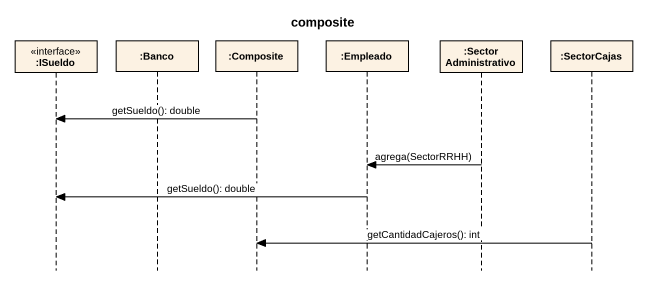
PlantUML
@startuml
title composite
hide footbox
participant ":ISueldo" as ISueldo <<interface>>
participant ":Banco" as Banco
participant ":Composite" as Composite
participant ":Empleado" as Empleado
participant ":SectorAdministrativo" as SectorAdministrativo
participant ":SectorCajas" as SectorCajas

Composite -> ISueldo : getSueldo(): double
SectorAdministrativo -> Empleado : agrega(SectorRRHH)
Empleado -> ISueldo : getSueldo(): double
SectorCajas -> Composite : getCantidadCajeros(): int
@enduml
